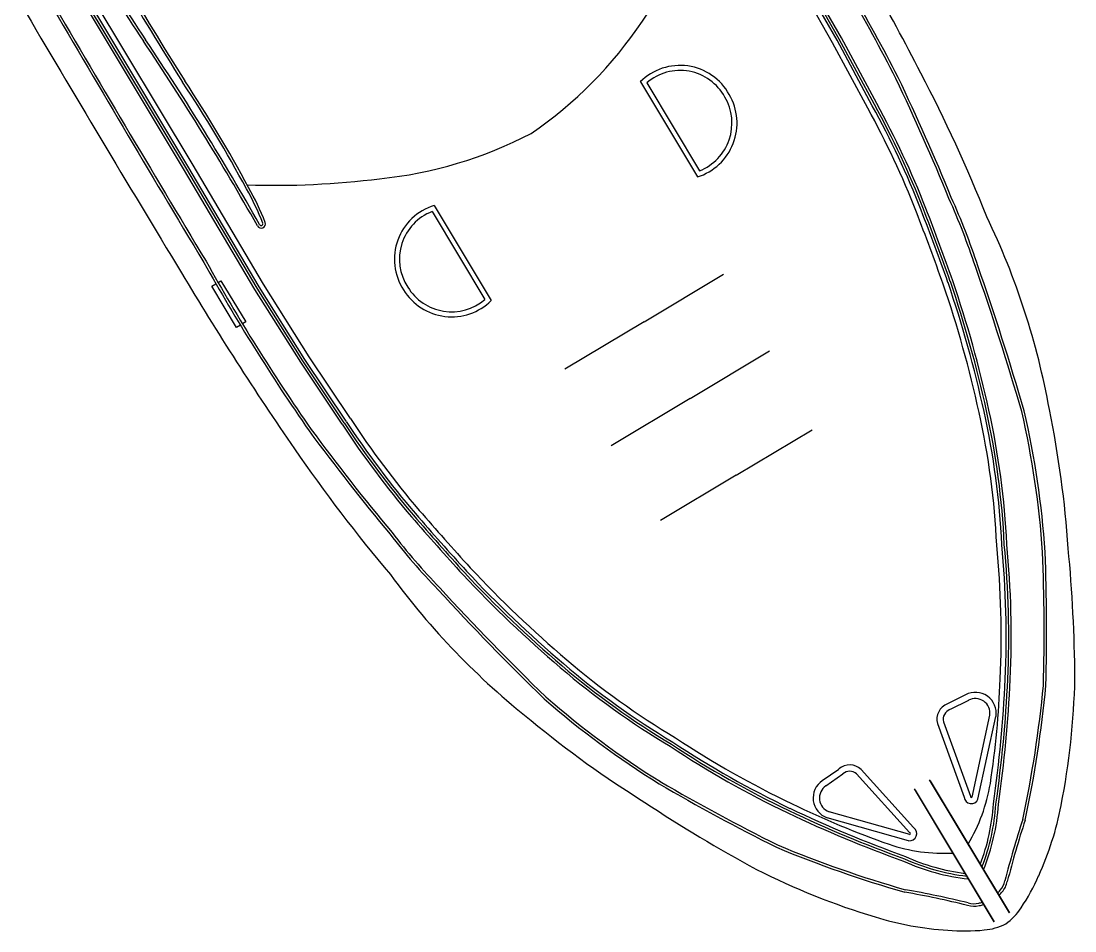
# Model space of a CAD drawing. Header units: metres. Extents: x 267365 to 277461, y 2088854 to 2108025.
# Drawn here: x 273569.78 to 273601.88, y 2097536.57 to 2097564.3 of the extents above; entities that cross this region are included whole.
import ezdxf

# ---------------------------------------------------------------- set-up
doc = ezdxf.new("R2010")
doc.units = ezdxf.units.M

msp = doc.modelspace()

# ---------------------------------------------------------------- linework, layer by layer
at = {"color": 30}
for p, q in [((273594.502, 2097563.642), (273593.204, 2097565.911)), ((273594.502, 2097563.642), (273593.204, 2097565.911)), ((273594.637, 2097563.716), (273593.336, 2097565.989)), ((273594.637, 2097563.716), (273593.336, 2097565.989)), ((273594.704, 2097563.753), (273593.402, 2097566.028)), ((273594.704, 2097563.753), (273593.402, 2097566.028)), ((273594.771, 2097563.791), (273593.468, 2097566.067)), ((273594.771, 2097563.791), (273593.468, 2097566.067)), ((273574.792, 2097559.84), (273571.774, 2097564.87)), ((273574.792, 2097559.84), (273571.774, 2097564.87)), ((273574.858, 2097559.88), (273571.84, 2097564.909)), ((273574.858, 2097559.88), (273571.84, 2097564.909)), ((273574.99, 2097559.958), (273571.972, 2097564.988)), ((273574.99, 2097559.958), (273571.972, 2097564.988)), ((273574.727, 2097559.801), (273571.708, 2097564.831)), ((273574.727, 2097559.801), (273571.708, 2097564.831)), ((273595.574, 2097561.648), (273594.502, 2097563.642)), ((273595.574, 2097561.648), (273594.502, 2097563.642)), ((273595.709, 2097561.721), (273594.637, 2097563.716)), ((273595.709, 2097561.721), (273594.637, 2097563.716)), ((273595.776, 2097561.757), (273594.704, 2097563.753)), ((273595.776, 2097561.757), (273594.704, 2097563.753)), ((273595.844, 2097561.793), (273594.771, 2097563.791)), ((273595.844, 2097561.793), (273594.771, 2097563.791)), ((273588.643, 2097562.448), (273590.381, 2097559.552)), ((273588.643, 2097562.448), (273590.381, 2097559.552)), ((273588.839, 2097562.42), (273590.448, 2097559.738)), ((273588.839, 2097562.42), (273590.448, 2097559.738)), ((273576.901, 2097556.125), (273574.727, 2097559.801)), ((273576.901, 2097556.125), (273574.727, 2097559.801)), ((273576.967, 2097556.165), (273574.792, 2097559.84)), ((273576.967, 2097556.165), (273574.792, 2097559.84)), ((273577.032, 2097556.205), (273574.858, 2097559.88)), ((273577.032, 2097556.205), (273574.858, 2097559.88)), ((273577.163, 2097556.285), (273574.99, 2097559.958)), ((273577.163, 2097556.285), (273574.99, 2097559.958)), ((273582.297, 2097558.494), (273583.906, 2097555.813)), ((273582.297, 2097558.494), (273583.906, 2097555.813)), ((273582.365, 2097558.68), (273584.102, 2097555.784)), ((273582.365, 2097558.68), (273584.102, 2097555.784)), ((273588.759, 2097555.139), (273591.176, 2097556.59)), ((273588.759, 2097555.139), (273591.176, 2097556.59)), ((273588.759, 2097555.139), (273591.176, 2097556.59)), ((273575.592, 2097556.219), (273575.715, 2097556.293)), ((273575.592, 2097556.219), (273575.715, 2097556.293)), ((273576.345, 2097554.965), (273575.592, 2097556.219)), ((273576.345, 2097554.965), (273575.592, 2097556.219)), ((273575.781, 2097556.332), (273575.867, 2097556.384)), ((273575.781, 2097556.332), (273575.867, 2097556.384)), ((273575.867, 2097556.384), (273576.62, 2097555.13)), ((273575.867, 2097556.384), (273576.62, 2097555.13)), ((273578.426, 2097553.987), (273577.032, 2097556.205)), ((273578.426, 2097553.987), (273577.032, 2097556.205)), ((273578.555, 2097554.071), (273577.163, 2097556.285)), ((273578.555, 2097554.071), (273577.163, 2097556.285)), ((273578.297, 2097553.904), (273576.901, 2097556.125)), ((273578.297, 2097553.904), (273576.901, 2097556.125)), ((273578.361, 2097553.946), (273576.967, 2097556.165)), ((273578.361, 2097553.946), (273576.967, 2097556.165)), ((273576.459, 2097555.033), (273576.345, 2097554.965)), ((273576.459, 2097555.033), (273576.345, 2097554.965)), ((273576.62, 2097555.13), (273576.524, 2097555.072)), ((273576.62, 2097555.13), (273576.524, 2097555.072)), ((273588.759, 2097555.139), (273586.342, 2097553.689)), ((273588.759, 2097555.139), (273586.342, 2097553.689)), ((273588.759, 2097555.139), (273586.342, 2097553.689)), ((273579.619, 2097552.06), (273578.361, 2097553.946)), ((273579.619, 2097552.06), (273578.361, 2097553.946)), ((273579.683, 2097552.103), (273578.426, 2097553.987)), ((273579.683, 2097552.103), (273578.426, 2097553.987)), ((273579.81, 2097552.188), (273578.555, 2097554.071)), ((273579.81, 2097552.188), (273578.555, 2097554.071)), ((273590.163, 2097552.801), (273592.573, 2097554.247)), ((273590.163, 2097552.801), (273592.573, 2097554.247)), ((273590.163, 2097552.801), (273592.573, 2097554.247)), ((273579.555, 2097552.018), (273578.297, 2097553.904)), ((273579.555, 2097552.018), (273578.297, 2097553.904)), ((273590.163, 2097552.801), (273587.753, 2097551.355)), ((273590.163, 2097552.801), (273587.753, 2097551.355)), ((273590.163, 2097552.801), (273587.753, 2097551.355)), ((273591.566, 2097550.462), (273593.875, 2097551.848)), ((273591.566, 2097550.462), (273593.875, 2097551.848)), ((273591.566, 2097550.462), (273593.875, 2097551.848)), ((273591.566, 2097550.462), (273589.257, 2097549.077)), ((273591.566, 2097550.462), (273589.257, 2097549.077)), ((273591.566, 2097550.462), (273589.257, 2097549.077)), ((273598.551, 2097543.769), (273598, 2097543.49)), ((273598.551, 2097543.769), (273598, 2097543.49)), ((273598.639, 2097543.598), (273598.077, 2097543.314)), ((273598.639, 2097543.598), (273598.077, 2097543.314)), ((273598.747, 2097540.65), (273599.289, 2097543.143)), ((273598.747, 2097540.65), (273599.289, 2097543.143)), ((273598.929, 2097540.587), (273599.478, 2097543.109)), ((273598.929, 2097540.587), (273599.478, 2097543.109)), ((273597.694, 2097542.889), (273598.505, 2097540.644)), ((273597.694, 2097542.889), (273598.505, 2097540.644)), ((273597.877, 2097542.946), (273598.697, 2097540.676)), ((273597.877, 2097542.946), (273598.697, 2097540.676)), ((273594.187, 2097541.15), (273594.692, 2097541.505)), ((273594.187, 2097541.15), (273594.692, 2097541.505)), ((273595.367, 2097541.493), (273596.966, 2097539.72)), ((273595.367, 2097541.493), (273596.966, 2097539.72)), ((273594.296, 2097540.992), (273594.812, 2097541.354)), ((273594.296, 2097540.992), (273594.812, 2097541.354)), ((273595.23, 2097541.357), (273596.847, 2097539.566)), ((273595.23, 2097541.357), (273596.847, 2097539.566)), ((273599.887, 2097537.12), (273597.454, 2097541.173)), ((273599.887, 2097537.12), (273597.454, 2097541.173)), ((273597.473, 2097541.142), (273599.887, 2097537.12)), ((273597.473, 2097541.142), (273599.887, 2097537.12)), ((273599.426, 2097536.843), (273596.993, 2097540.896)), ((273599.426, 2097536.843), (273596.993, 2097540.896)), ((273597.012, 2097540.865), (273599.426, 2097536.843)), ((273597.012, 2097540.865), (273599.426, 2097536.843)), ((273596.848, 2097539.51), (273594.392, 2097540.204)), ((273596.848, 2097539.51), (273594.392, 2097540.204)), ((273596.817, 2097539.319), (273594.333, 2097540.021)), ((273596.817, 2097539.319), (273594.333, 2097540.021))]:
    msp.add_line(p, q, dxfattribs=at)
for centre, radius, start, end in [((273653.292, 2097617.024), 95.97, 209.95565, 213.76097), ((273653.292, 2097617.024), 95.97, 209.95565, 213.76097), ((273653.292, 2097617.024), 95.893, 209.95518, 213.76094), ((273653.292, 2097617.024), 95.893, 209.95518, 213.76094), ((273694.772, 2097637.789), 141.758, 209.15552, 212.10926), ((273694.772, 2097637.789), 141.758, 209.15552, 212.10926), ((273694.772, 2097637.789), 141.681, 209.15533, 212.10884), ((273694.772, 2097637.789), 141.681, 209.15533, 212.10884), ((273513.73, 2097519.603), 93.938, 27.31748, 31.20966), ((273513.73, 2097519.603), 93.938, 27.31748, 31.20966), ((273568.344, 2097578.74), 24.96, 324.6603, 333.9459), ((273568.344, 2097578.74), 24.96, 324.6603, 333.9459), ((273541.823, 2097534.568), 61.357, 27.13137, 32.77579), ((273541.823, 2097534.568), 61.357, 27.13137, 32.77579), ((273541.823, 2097534.568), 61.433, 27.13041, 32.77463), ((273541.823, 2097534.568), 61.433, 27.13041, 32.77463), ((274186.168, 2097924.28), 712.768, 210.249944, 211.021831), ((274186.168, 2097924.28), 712.768, 210.249944, 211.021831), ((274186.168, 2097924.28), 712.692, 210.24994, 211.021931), ((274186.168, 2097924.28), 712.692, 210.24994, 211.021931), ((274184.098, 2097926.305), 712.788, 210.474481, 211.240435), ((274184.098, 2097926.305), 712.788, 210.474481, 211.240435), ((273578.213, 2097571.3), 12.611, 304.2716, 326.2974), ((273578.213, 2097571.3), 12.611, 304.2716, 326.2974), ((273500.92, 2097515.042), 87.382, 29.49455, 33.83048), ((273500.92, 2097515.042), 87.382, 29.49455, 33.83048), ((273500.92, 2097515.042), 87.459, 29.49455, 33.83045), ((273500.92, 2097515.042), 87.459, 29.49455, 33.83045), ((273589.853, 2097561.24), 1.71, 28.7687, 135.0729), ((273589.853, 2097561.24), 1.71, 28.7687, 135.0729), ((273589.853, 2097561.24), 1.556, 28.6882, 130.7041), ((273589.853, 2097561.24), 1.556, 28.6882, 130.7041), ((273553.636, 2097540.096), 49.078, 21.8162, 27.4406), ((273553.636, 2097540.096), 49.078, 21.8162, 27.4406), ((273542.503, 2097540.99), 38.686, 28.0636, 33.6724), ((273542.503, 2097540.99), 38.686, 28.0636, 33.6724), ((273542.503, 2097540.99), 38.763, 28.0658, 33.6709), ((273542.503, 2097540.99), 38.763, 28.0658, 33.6709), ((273536.485, 2097533.828), 66.468, 22.15422, 25.60051), ((273536.485, 2097533.828), 66.468, 22.15422, 25.60051), ((273536.485, 2097533.828), 66.545, 22.15534, 25.60139), ((273536.485, 2097533.828), 66.545, 22.15534, 25.60139), ((273589.87, 2097561.193), 1.719, 287.285, 30.4189), ((273589.87, 2097561.193), 1.719, 287.285, 30.4189), ((273589.87, 2097561.193), 1.565, 291.6632, 30.5007), ((273589.87, 2097561.193), 1.565, 291.6632, 30.5007), ((273571.292, 2097548.34), 27.689, 21.4845, 28.7199), ((273571.292, 2097548.34), 27.689, 21.4845, 28.7199), ((273571.292, 2097548.34), 27.843, 21.4828, 28.7199), ((273571.292, 2097548.34), 27.843, 21.4828, 28.7199), ((273571.292, 2097548.34), 27.919, 21.482, 28.7199), ((273571.292, 2097548.34), 27.919, 21.482, 28.7199), ((273571.292, 2097548.34), 27.996, 21.4812, 28.7199), ((273571.292, 2097548.34), 27.996, 21.4812, 28.7199), ((273579.459, 2097572.048), 12.611, 275.6417, 297.6675), ((273579.459, 2097572.048), 12.611, 275.6417, 297.6675), ((273577.537, 2097584.257), 24.96, 267.9932, 277.2787), ((273577.537, 2097584.257), 24.96, 267.9932, 277.2787), ((273570.511, 2097555.613), 7.097, 20.842, 30.2732), ((273570.511, 2097555.613), 7.097, 20.842, 30.2732), ((273570.511, 2097555.613), 7.174, 20.8238, 30.2613), ((273570.511, 2097555.613), 7.174, 20.8238, 30.2613), ((273578.088, 2097549.96), 21.866, 18.28, 24.114), ((273578.088, 2097549.96), 21.866, 18.28, 24.114), ((273578.088, 2097549.96), 21.943, 18.2818, 24.1106), ((273578.088, 2097549.96), 21.943, 18.2818, 24.1106), ((273582.861, 2097557.044), 1.71, 106.8661, 213.1703), ((273582.861, 2097557.044), 1.71, 106.8661, 213.1703), ((273582.861, 2097557.044), 1.556, 111.235, 213.2508), ((273582.861, 2097557.044), 1.556, 111.235, 213.2508), ((273485.788, 2097516.066), 119.079, 19.73943, 20.86696), ((273485.788, 2097516.066), 119.079, 19.73943, 20.86696), ((273485.788, 2097516.066), 119.233, 19.73886, 20.86736), ((273485.788, 2097516.066), 119.233, 19.73886, 20.86736), ((273485.788, 2097516.066), 119.309, 19.73858, 20.86756), ((273485.788, 2097516.066), 119.309, 19.73858, 20.86756), ((273485.788, 2097516.066), 119.386, 19.7383, 20.86775), ((273485.788, 2097516.066), 119.386, 19.7383, 20.86775), ((273577.093, 2097558.122), 0.13, 206.8751, 18.0582), ((273577.093, 2097558.122), 0.13, 206.8751, 18.0582), ((273577.093, 2097558.122), 0.0531, 206.8751, 16.4947), ((273577.093, 2097558.122), 0.0531, 206.8751, 16.4947), ((273578.634, 2097548.416), 22.831, 10.202, 25.7491), ((273578.634, 2097548.416), 22.831, 10.202, 25.7491), ((273576.977, 2097558.064), 0.0767, 26.8751, 29.4946), ((273576.977, 2097558.064), 0.0767, 26.8751, 29.4946), ((273628.992, 2097586.882), 61.433, 209.16443, 214.80865), ((273628.992, 2097586.882), 61.433, 209.16443, 214.80865), ((273628.992, 2097586.882), 61.357, 209.16327, 214.80769), ((273628.992, 2097586.882), 61.357, 209.16327, 214.80769), ((273519.732, 2097529.145), 83.895, 16.10542, 19.27789), ((273519.732, 2097529.145), 83.895, 16.10542, 19.27789), ((273655.413, 2097604.632), 93.938, 210.72941, 214.62159), ((273655.413, 2097604.632), 93.938, 210.72941, 214.62159), ((273519.732, 2097529.145), 83.819, 16.10681, 19.27835), ((273519.732, 2097529.145), 83.819, 16.10681, 19.27835), ((273582.895, 2097557.007), 1.565, 211.4384, 310.2759), ((273582.895, 2097557.007), 1.565, 211.4384, 310.2759), ((273564.042, 2097544.727), 35.748, 12.3487, 18.8617), ((273564.042, 2097544.727), 35.748, 12.3487, 18.8617), ((273564.042, 2097544.727), 35.902, 12.349, 18.8636), ((273564.042, 2097544.727), 35.902, 12.349, 18.8636), ((273564.042, 2097544.727), 35.979, 12.3492, 18.8646), ((273564.042, 2097544.727), 35.979, 12.3492, 18.8646), ((273564.042, 2097544.727), 36.055, 12.3494, 18.8655), ((273564.042, 2097544.727), 36.055, 12.3494, 18.8655), ((273582.895, 2097557.007), 1.719, 211.5202, 314.6541), ((273582.895, 2097557.007), 1.719, 211.5202, 314.6541), ((273575.747, 2097547.223), 23.78, 2.6662, 12.5056), ((273575.747, 2097547.223), 23.78, 2.6662, 12.5056), ((273575.747, 2097547.223), 23.934, 2.6754, 12.5051), ((273575.747, 2097547.223), 23.934, 2.6754, 12.5051), ((273575.747, 2097547.223), 24.011, 2.68, 12.5049), ((273575.747, 2097547.223), 24.011, 2.68, 12.5049), ((273575.747, 2097547.223), 24.087, 2.6845, 12.5046), ((273575.747, 2097547.223), 24.087, 2.6845, 12.5046), ((273573.979, 2097546.306), 26.979, 3.8361, 13.053), ((273573.979, 2097546.306), 26.979, 3.8361, 13.053), ((273573.979, 2097546.306), 27.056, 3.8339, 13.0573), ((273573.979, 2097546.306), 27.056, 3.8339, 13.0573), ((273570.263, 2097546.122), 31.486, 3.8351, 11.6125), ((273570.263, 2097546.122), 31.486, 3.8351, 11.6125), ((273602.976, 2097567.355), 27.996, 213.2191, 220.4579), ((273602.976, 2097567.355), 27.996, 213.2191, 220.4579), ((273602.976, 2097567.355), 27.919, 213.2191, 220.4571), ((273602.976, 2097567.355), 27.919, 213.2191, 220.4571), ((273602.976, 2097567.355), 27.843, 213.2191, 220.4562), ((273602.976, 2097567.355), 27.843, 213.2191, 220.4562), ((273602.976, 2097567.355), 27.689, 213.2191, 220.4545), ((273602.976, 2097567.355), 27.689, 213.2191, 220.4545), ((273632.156, 2097591.244), 66.545, 216.33768, 219.78372), ((273632.156, 2097591.244), 66.545, 216.33768, 219.78372), ((273632.156, 2097591.244), 66.468, 216.33856, 219.78485), ((273632.156, 2097591.244), 66.468, 216.33856, 219.78485), ((273618.557, 2097579.058), 49.078, 214.4985, 220.1228), ((273618.557, 2097579.058), 49.078, 214.4985, 220.1228), ((273671.678, 2097627.625), 119.386, 221.07131, 222.20076), ((273671.678, 2097627.625), 119.386, 221.07131, 222.20076), ((273671.678, 2097627.625), 119.309, 221.07151, 222.20048), ((273671.678, 2097627.625), 119.309, 221.07151, 222.20048), ((273671.678, 2097627.625), 119.233, 221.07171, 222.2002), ((273671.678, 2097627.625), 119.233, 221.07171, 222.2002), ((273671.678, 2097627.625), 119.079, 221.0721, 222.19964), ((273671.678, 2097627.625), 119.079, 221.0721, 222.19964), ((273598.35, 2097562.12), 21.943, 217.8285, 223.6573), ((273598.35, 2097562.12), 21.943, 217.8285, 223.6573), ((273598.35, 2097562.12), 21.866, 217.825, 223.6591), ((273598.35, 2097562.12), 21.866, 217.825, 223.6591), ((273570.794, 2097545.544), 28.842, 357.4286, 5.5409), ((273570.794, 2097545.544), 28.842, 357.4286, 5.5409), ((273570.794, 2097545.544), 28.995, 357.4283, 5.5333), ((273570.794, 2097545.544), 28.995, 357.4283, 5.5333), ((273570.794, 2097545.544), 29.072, 357.4282, 5.5295), ((273570.794, 2097545.544), 29.072, 357.4282, 5.5295), ((273570.794, 2097545.544), 29.149, 357.4281, 5.5257), ((273570.794, 2097545.544), 29.149, 357.4281, 5.5257), ((273556.801, 2097543.934), 45.082, 0.4246, 5.4661), ((273556.801, 2097543.934), 45.082, 0.4246, 5.4661), ((273540.219, 2097545.705), 60.726, 358.43964, 2.26998), ((273540.219, 2097545.705), 60.726, 358.43964, 2.26998), ((273540.219, 2097545.705), 60.802, 358.43723, 2.27097), ((273540.219, 2097545.705), 60.802, 358.43723, 2.27097), ((273609.575, 2097572.053), 35.902, 223.0754, 229.59), ((273609.575, 2097572.053), 35.902, 223.0754, 229.59), ((273609.575, 2097572.053), 35.748, 223.0773, 229.5904), ((273609.575, 2097572.053), 35.748, 223.0773, 229.5904), ((273599.455, 2097560.912), 22.831, 216.1899, 231.7371), ((273599.455, 2097560.912), 22.831, 216.1899, 231.7371), ((273609.575, 2097572.053), 36.055, 223.0736, 229.5897), ((273609.575, 2097572.053), 36.055, 223.0736, 229.5897), ((273609.575, 2097572.053), 35.979, 223.0745, 229.5899), ((273609.575, 2097572.053), 35.979, 223.0745, 229.5899), ((273644.169, 2097603.824), 83.895, 222.66117, 225.83365), ((273644.169, 2097603.824), 83.895, 222.66117, 225.83365), ((273644.169, 2097603.824), 83.819, 222.66072, 225.83225), ((273644.169, 2097603.824), 83.819, 222.66072, 225.83225), ((273601.867, 2097562.898), 24.011, 229.4342, 239.2591), ((273601.867, 2097562.898), 24.011, 229.4342, 239.2591), ((273601.867, 2097562.898), 23.934, 229.4339, 239.2637), ((273601.867, 2097562.898), 23.934, 229.4339, 239.2637), ((273601.867, 2097562.898), 23.78, 229.4334, 239.2729), ((273601.867, 2097562.898), 23.78, 229.4334, 239.2729), ((273601.867, 2097562.898), 24.087, 229.4344, 239.2545), ((273601.867, 2097562.898), 24.087, 229.4344, 239.2545), ((273571.835, 2097545.26), 27.79, 351.3111, 357.9164), ((273571.835, 2097545.26), 27.79, 351.3111, 357.9164), ((273560.255, 2097546.08), 39.547, 351.8091, 357.3382), ((273560.255, 2097546.08), 39.547, 351.8091, 357.3382), ((273560.255, 2097546.08), 39.624, 351.8135, 357.3383), ((273560.255, 2097546.08), 39.624, 351.8135, 357.3383), ((273560.255, 2097546.08), 39.701, 351.8179, 357.3384), ((273560.255, 2097546.08), 39.701, 351.8179, 357.3384), ((273566.267, 2097547.316), 34.808, 347.8161, 354.6192), ((273566.267, 2097547.316), 34.808, 347.8161, 354.6192), ((273566.267, 2097547.316), 34.885, 347.8098, 354.6234), ((273566.267, 2097547.316), 34.885, 347.8098, 354.6234), ((273579.148, 2097544.78), 22.74, 348.8896, 358.7091), ((273579.148, 2097544.78), 22.74, 348.8896, 358.7091), ((273603.508, 2097564.027), 26.979, 228.8861, 238.1029), ((273603.508, 2097564.027), 26.979, 228.8861, 238.1029), ((273598.849, 2097543.206), 0.637, 351.248, 117.8574), ((273598.849, 2097543.206), 0.637, 351.248, 117.8574), ((273603.508, 2097564.027), 27.056, 228.8817, 238.1051), ((273603.508, 2097564.027), 27.056, 228.8817, 238.1051), ((273598.182, 2097543.019), 0.505, 111.1635, 194.835), ((273598.182, 2097543.019), 0.505, 111.1635, 194.835), ((273598.849, 2097543.206), 0.445, 351.9398, 118.0607), ((273598.849, 2097543.206), 0.445, 351.9398, 118.0607), ((273598.182, 2097543.019), 0.314, 109.6364, 193.4775), ((273598.182, 2097543.019), 0.314, 109.6364, 193.4775), ((273605.417, 2097567.22), 31.486, 230.3266, 238.104), ((273605.417, 2097567.22), 31.486, 230.3266, 238.104), ((273605.678, 2097566.479), 28.842, 236.3982, 244.5105), ((273605.678, 2097566.479), 28.842, 236.3982, 244.5105), ((273605.678, 2097566.479), 29.149, 236.4133, 244.511), ((273605.678, 2097566.479), 29.149, 236.4133, 244.511), ((273605.678, 2097566.479), 29.072, 236.4096, 244.5109), ((273605.678, 2097566.479), 29.072, 236.4096, 244.5109), ((273605.678, 2097566.479), 28.995, 236.4058, 244.5108), ((273605.678, 2097566.479), 28.995, 236.4058, 244.5108), ((273595.023, 2097541.123), 0.505, 47.104, 130.7756), ((273595.023, 2097541.123), 0.505, 47.104, 130.7756), ((273595.023, 2097541.123), 0.314, 48.4616, 132.3027), ((273595.023, 2097541.123), 0.314, 48.4616, 132.3027), ((273619.918, 2097593.536), 60.726, 239.66908, 243.49942), ((273619.918, 2097593.536), 60.726, 239.66908, 243.49942), ((273594.544, 2097540.622), 0.637, 124.0817, 250.691), ((273594.544, 2097540.622), 0.637, 124.0817, 250.691), ((273619.918, 2097593.536), 60.802, 239.6681, 243.50183), ((273619.918, 2097593.536), 60.802, 239.6681, 243.50183), ((273594.544, 2097540.622), 0.445, 123.8783, 249.9993), ((273594.544, 2097540.622), 0.445, 123.8783, 249.9993), ((273594.015, 2097541.96), 5.367, 329.2682, 350.3702), ((273594.015, 2097541.96), 5.367, 329.2682, 350.3702), ((273613.681, 2097578.069), 45.082, 236.4729, 241.5145), ((273613.681, 2097578.069), 45.082, 236.4729, 241.5145), ((273598.724, 2097540.667), 0.22, 186.026, 338.7724), ((273598.724, 2097540.667), 0.22, 186.026, 338.7724), ((273598.724, 2097540.667), 0.0285, 160.7147, 322.6557), ((273598.724, 2097540.667), 0.0285, 160.7147, 322.6557), ((273610.163, 2097576.031), 39.701, 244.6007, 250.1212), ((273610.163, 2097576.031), 39.701, 244.6007, 250.1212), ((273610.163, 2097576.031), 39.624, 244.6007, 250.1256), ((273610.163, 2097576.031), 39.624, 244.6007, 250.1256), ((273610.163, 2097576.031), 39.547, 244.6008, 250.13), ((273610.163, 2097576.031), 39.547, 244.6008, 250.13), ((273605.438, 2097565.427), 27.79, 244.0227, 250.628), ((273605.438, 2097565.427), 27.79, 244.0227, 250.628), ((273593.114, 2097540.841), 6.298, 339.1426, 356.3922), ((273593.114, 2097540.841), 6.298, 339.1426, 356.3922), ((273593.114, 2097540.841), 6.375, 338.6024, 356.3646), ((273593.114, 2097540.841), 6.375, 338.6024, 356.3646), ((273593.114, 2097540.841), 6.452, 338.0788, 356.3374), ((273593.114, 2097540.841), 6.452, 338.0788, 356.3374), ((273592.142, 2097542.19), 9.491, 335.4919, 349.1155), ((273592.142, 2097542.19), 9.491, 335.4919, 349.1155), ((273630.783, 2097530.11), 32.046, 162.082, 165.5732), ((273630.783, 2097530.11), 32.046, 162.082, 165.5732), ((273630.783, 2097530.11), 31.969, 162.0751, 165.5698), ((273630.783, 2097530.11), 31.969, 162.0751, 165.5698), ((273596.843, 2097539.538), 0.22, 263.1666, 55.9131), ((273596.843, 2097539.538), 0.22, 263.1666, 55.9131), ((273596.843, 2097539.538), 0.0285, 279.2834, 81.2244), ((273596.843, 2097539.538), 0.0285, 279.2834, 81.2244), ((273606.243, 2097571.307), 34.808, 247.3198, 254.1229), ((273606.243, 2097571.307), 34.808, 247.3198, 254.1229), ((273597.917, 2097544.302), 5.367, 251.5688, 272.6709), ((273597.917, 2097544.302), 5.367, 251.5688, 272.6709), ((273606.243, 2097571.307), 34.885, 247.3156, 254.1293), ((273606.243, 2097571.307), 34.885, 247.3156, 254.1293), ((273599.328, 2097544.571), 6.452, 245.6017, 263.8602), ((273599.328, 2097544.571), 6.452, 245.6017, 263.8602), ((273599.328, 2097544.571), 6.375, 245.5745, 263.3366), ((273599.328, 2097544.571), 6.375, 245.5745, 263.3366), ((273599.328, 2097544.571), 6.298, 245.5469, 262.7964), ((273599.328, 2097544.571), 6.298, 245.5469, 262.7964), ((273602.422, 2097558.747), 22.74, 243.23, 253.0494), ((273602.422, 2097558.747), 22.74, 243.23, 253.0494), ((273595.248, 2097540.634), 6.02, 326.0911, 336.7095), ((273595.248, 2097540.634), 6.02, 326.0911, 336.7095), ((273599.154, 2097538.216), 0.606, 317.9062, 348.443), ((273599.154, 2097538.216), 0.606, 317.9062, 348.443), ((273599.154, 2097538.216), 0.683, 318.1117, 348.2775), ((273599.154, 2097538.216), 0.683, 318.1117, 348.2775), ((273591.077, 2097506.281), 31.969, 76.3693, 79.864), ((273591.077, 2097506.281), 31.969, 76.3693, 79.864), ((273591.077, 2097506.281), 32.046, 76.3659, 79.8571), ((273591.077, 2097506.281), 32.046, 76.3659, 79.8571), ((273598.679, 2097538.544), 1.181, 315.8341, 321.5348), ((273598.679, 2097538.544), 1.181, 315.8341, 321.5348), ((273598.679, 2097538.544), 1.258, 314.9087, 321.4253), ((273598.679, 2097538.544), 1.258, 314.9087, 321.4253), ((273598.804, 2097538.006), 0.683, 253.6615, 283.8274), ((273598.804, 2097538.006), 0.683, 253.6615, 283.8274), ((273598.804, 2097538.006), 0.606, 253.4961, 284.0329), ((273598.804, 2097538.006), 0.606, 253.4961, 284.0329), ((273598.737, 2097538.579), 1.181, 280.4043, 286.105), ((273598.737, 2097538.579), 1.181, 280.4043, 286.105), ((273598.737, 2097538.579), 1.258, 280.5138, 287.0303), ((273598.737, 2097538.579), 1.258, 280.5138, 287.0303), ((273598.858, 2097538.142), 1.635, 304.0209, 327.9705), ((273598.858, 2097538.142), 1.635, 304.0209, 327.9705), ((273598.595, 2097546.063), 9.491, 252.8236, 266.4472), ((273598.595, 2097546.063), 9.491, 252.8236, 266.4472), ((273598.507, 2097542.589), 6.02, 265.2296, 275.848), ((273598.507, 2097542.589), 6.02, 265.2296, 275.848), ((273599.007, 2097538.232), 1.635, 273.9686, 297.9182), ((273599.007, 2097538.232), 1.635, 273.9686, 297.9182)]:
    msp.add_arc(centre, radius, start, end, dxfattribs=at)

doc.saveas('drawing.dxf')
